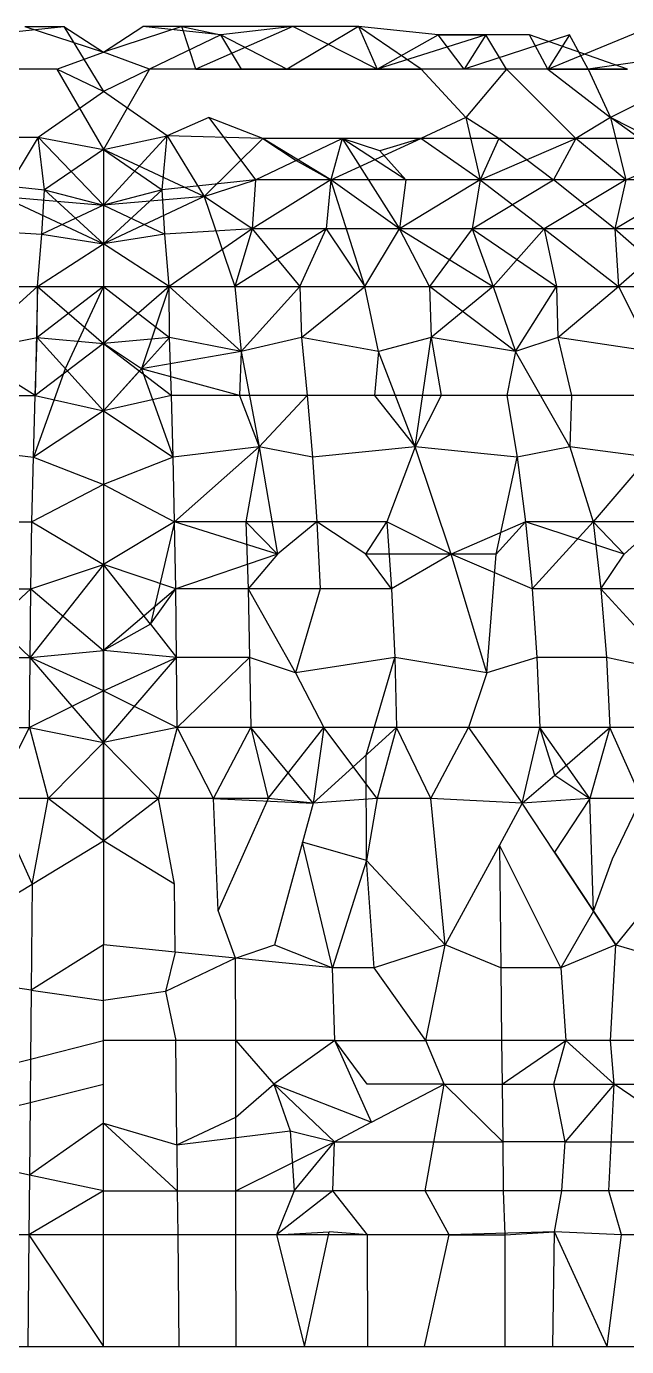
# Model space of a CAD drawing. Header units: inches. Extents: x 12 to 4610, y 7 to 3258.
# Drawn here: x 757.698 to 758.097, y 1694.393 to 1695.269 of the extents above; entities that cross this region are included whole.
import ezdxf

# ---------------------------------------------------------------- set-up
doc = ezdxf.new("R2010")
doc.units = ezdxf.units.IN
doc.header["$MEASUREMENT"] = 0

msp = doc.modelspace()

# ---------------------------------------------------------------- linework, layer by layer
for p, q in [((757.67128, 1695.26345), (757.72316, 1695.26902)), ((757.69728, 1695.26902), (757.72316, 1695.26902)), ((757.69728, 1695.26902), (757.74935, 1695.252)), ((757.72316, 1695.26902), (757.74935, 1695.252)), ((757.72316, 1695.26902), (757.74935, 1695.22591)), ((757.80135, 1695.26902), (757.74935, 1695.252)), ((757.74935, 1695.252), (757.77547, 1695.26902)), ((757.80135, 1695.26902), (757.77547, 1695.26902)), ((757.82741, 1695.26345), (757.77547, 1695.26902)), ((757.80135, 1695.26902), (757.82741, 1695.26345)), ((757.87508, 1695.26902), (757.80135, 1695.26902)), ((757.81069, 1695.24065), (757.80135, 1695.26902)), ((757.87508, 1695.26902), (757.81069, 1695.24065)), ((757.87508, 1695.26902), (757.82741, 1695.26345)), ((757.9186, 1695.26902), (757.87142, 1695.24065)), ((757.93105, 1695.24065), (757.87508, 1695.26902)), ((757.9186, 1695.26902), (757.87508, 1695.26902)), ((757.96022, 1695.24065), (757.9186, 1695.26902)), ((757.9186, 1695.26902), (757.93105, 1695.24065)), ((757.97164, 1695.26345), (757.9186, 1695.26902)), ((757.82741, 1695.26345), (757.78005, 1695.24065)), ((757.82741, 1695.26345), (757.87142, 1695.24065)), ((757.84114, 1695.24065), (757.82741, 1695.26345)), ((757.93105, 1695.24065), (757.97164, 1695.26345)), ((758.00313, 1695.26345), (757.93105, 1695.24065)), ((757.97164, 1695.26345), (758.00313, 1695.26345)), ((758.03224, 1695.26345), (757.97164, 1695.26345)), ((757.98885, 1695.24065), (757.97164, 1695.26345)), ((758.05861, 1695.26345), (757.98885, 1695.24065)), ((758.00313, 1695.26345), (757.98885, 1695.24065)), ((758.01698, 1695.24065), (758.00313, 1695.26345)), ((758.09712, 1695.24065), (758.03224, 1695.26345)), ((758.04439, 1695.24065), (758.03224, 1695.26345)), ((758.04439, 1695.24065), (758.105, 1695.26555)), ((758.05861, 1695.26345), (758.04439, 1695.24065)), ((758.07112, 1695.24065), (758.05861, 1695.26345)), ((757.71858, 1695.24065), (757.74935, 1695.252)), ((757.78005, 1695.24065), (757.74935, 1695.252)), ((758.13881, 1695.25034), (758.07112, 1695.24065)), ((757.71858, 1695.24065), (757.65749, 1695.24065)), ((757.74935, 1695.22591), (757.71858, 1695.24065)), ((757.71858, 1695.24065), (757.74935, 1695.18738)), ((757.78005, 1695.24065), (757.74935, 1695.22591)), ((757.78005, 1695.24065), (757.74935, 1695.18738)), ((757.81069, 1695.24065), (757.78005, 1695.24065)), ((757.84114, 1695.24065), (757.78005, 1695.24065)), ((757.84114, 1695.24065), (757.81069, 1695.24065)), ((757.81069, 1695.24065), (757.87142, 1695.24065)), ((757.87142, 1695.24065), (757.84114, 1695.24065)), ((757.84114, 1695.24065), (757.90145, 1695.24065)), ((757.90145, 1695.24065), (757.87142, 1695.24065)), ((757.93105, 1695.24065), (757.87142, 1695.24065)), ((757.93105, 1695.24065), (757.90145, 1695.24065)), ((757.90145, 1695.24065), (757.96022, 1695.24065)), ((757.96022, 1695.24065), (757.93105, 1695.24065)), ((757.98885, 1695.24065), (757.96022, 1695.24065)), ((757.96022, 1695.24065), (757.98995, 1695.20858)), ((758.01698, 1695.24065), (757.98885, 1695.24065)), ((758.04439, 1695.24065), (757.98885, 1695.24065)), ((758.01698, 1695.24065), (757.98995, 1695.20858)), ((758.01698, 1695.24065), (758.06294, 1695.19459)), ((758.04439, 1695.24065), (758.01698, 1695.24065)), ((758.07112, 1695.24065), (758.01698, 1695.24065)), ((758.04439, 1695.24065), (758.08602, 1695.20858)), ((758.07112, 1695.24065), (758.04439, 1695.24065)), ((758.04439, 1695.24065), (758.09712, 1695.24065)), ((758.07112, 1695.24065), (758.08602, 1695.20858)), ((758.09712, 1695.24065), (758.07112, 1695.24065)), ((757.70613, 1695.19553), (757.74935, 1695.22591)), ((757.79164, 1695.19651), (757.74935, 1695.22591)), ((758.12203, 1695.22669), (758.08602, 1695.20858)), ((757.81935, 1695.20858), (757.79164, 1695.19651)), ((757.81935, 1695.20858), (757.85024, 1695.16723)), ((757.85524, 1695.19459), (757.81935, 1695.20858)), ((757.98995, 1695.20858), (757.9601, 1695.19459)), ((757.98995, 1695.20858), (757.99941, 1695.16723)), ((758.01186, 1695.19459), (757.98995, 1695.20858)), ((758.08602, 1695.20858), (758.06294, 1695.19459)), ((758.08602, 1695.20858), (758.09609, 1695.16723)), ((758.1133, 1695.19459), (758.08602, 1695.20858)), ((758.14321, 1695.16723), (758.08602, 1695.20858)), ((757.66298, 1695.19553), (757.70613, 1695.19553)), ((757.70613, 1695.19553), (757.68233, 1695.15607)), ((757.70613, 1695.19553), (757.74935, 1695.18738)), ((757.74935, 1695.15049), (757.70613, 1695.19553)), ((757.71034, 1695.16057), (757.70613, 1695.19553)), ((757.74935, 1695.18738), (757.79164, 1695.19651)), ((757.74935, 1695.15049), (757.79164, 1695.19651)), ((757.78835, 1695.16057), (757.79164, 1695.19651)), ((757.85524, 1695.19459), (757.79164, 1695.19651)), ((757.79164, 1695.19651), (757.8163, 1695.15607)), ((757.74935, 1695.18738), (757.71034, 1695.16057)), ((757.74935, 1695.18738), (757.74935, 1695.15049)), ((757.74935, 1695.18738), (757.78835, 1695.16057)), ((757.8163, 1695.15607), (757.74935, 1695.18738)), ((757.85524, 1695.19459), (757.8163, 1695.15607)), ((757.85024, 1695.16723), (757.90785, 1695.19459)), ((757.90785, 1695.19459), (757.85524, 1695.19459)), ((757.90035, 1695.16723), (757.85524, 1695.19459)), ((757.85524, 1695.19459), (757.87726, 1695.18006)), ((757.90035, 1695.16723), (757.9601, 1695.19459)), ((757.90785, 1695.19459), (757.90035, 1695.16723)), ((757.95015, 1695.16723), (757.90785, 1695.19459)), ((757.9601, 1695.19459), (757.90785, 1695.19459)), ((757.90785, 1695.19459), (757.94588, 1695.13477)), ((757.93294, 1695.18647), (757.90785, 1695.19459)), ((757.9601, 1695.19459), (757.93294, 1695.18647)), ((757.99941, 1695.16723), (757.9601, 1695.19459)), ((758.01186, 1695.19459), (757.9601, 1695.19459)), ((757.99941, 1695.16723), (758.06294, 1695.19459)), ((758.01186, 1695.19459), (757.99941, 1695.16723)), ((758.06294, 1695.19459), (758.01186, 1695.19459)), ((758.01186, 1695.19459), (758.04811, 1695.16723)), ((758.06294, 1695.19459), (758.04811, 1695.16723)), ((758.09609, 1695.16723), (758.06294, 1695.19459)), ((758.1133, 1695.19459), (758.06294, 1695.19459)), ((758.09609, 1695.16723), (758.1628, 1695.19459)), ((757.87726, 1695.18006), (757.90035, 1695.16723)), ((757.93294, 1695.18647), (757.95015, 1695.16723)), ((757.64845, 1695.16723), (757.71034, 1695.16057)), ((757.70851, 1695.13111), (757.71034, 1695.16057)), ((757.71034, 1695.16057), (757.74935, 1695.15049)), ((757.71034, 1695.16057), (757.74935, 1695.12464)), ((757.78835, 1695.16057), (757.74935, 1695.15049)), ((757.78835, 1695.16057), (757.74935, 1695.12464)), ((757.85024, 1695.16723), (757.78835, 1695.16057)), ((757.79012, 1695.13111), (757.78835, 1695.16057)), ((757.8163, 1695.15607), (757.85024, 1695.16723)), ((757.85024, 1695.16723), (757.8481, 1695.13477)), ((757.90035, 1695.16723), (757.8481, 1695.13477)), ((757.90035, 1695.16723), (757.85024, 1695.16723)), ((757.90035, 1695.16723), (757.89717, 1695.13477)), ((757.95015, 1695.16723), (757.90035, 1695.16723)), ((757.92299, 1695.0965), (757.90035, 1695.16723)), ((757.94588, 1695.13477), (757.90035, 1695.16723)), ((757.99941, 1695.16723), (757.94588, 1695.13477)), ((757.95015, 1695.16723), (757.94588, 1695.13477)), ((757.99941, 1695.16723), (757.95015, 1695.16723)), ((757.99416, 1695.13477), (758.04811, 1695.16723)), ((757.99941, 1695.16723), (757.99416, 1695.13477)), ((758.04811, 1695.16723), (757.99941, 1695.16723)), ((757.99941, 1695.16723), (758.04183, 1695.13477)), ((758.09609, 1695.16723), (758.04183, 1695.13477)), ((758.08876, 1695.13477), (758.04811, 1695.16723)), ((758.09609, 1695.16723), (758.04811, 1695.16723)), ((758.08876, 1695.13477), (758.14321, 1695.16723)), ((758.09609, 1695.16723), (758.08876, 1695.13477)), ((758.14321, 1695.16723), (758.09609, 1695.16723)), ((757.68233, 1695.15607), (757.74935, 1695.12464)), ((757.68233, 1695.15607), (757.74935, 1695.15049)), ((757.8163, 1695.15607), (757.74935, 1695.12464)), ((757.8163, 1695.15607), (757.74935, 1695.15049)), ((757.8163, 1695.15607), (757.8365, 1695.0965)), ((757.8481, 1695.13477), (757.8163, 1695.15607)), ((757.74935, 1695.15049), (757.70851, 1695.13111)), ((757.74935, 1695.15049), (757.74935, 1695.12464)), ((757.74935, 1695.15049), (757.79012, 1695.13111)), ((757.65053, 1695.13477), (757.70851, 1695.13111)), ((757.8481, 1695.13477), (757.79012, 1695.13111)), ((757.8481, 1695.13477), (757.79292, 1695.0965)), ((757.89717, 1695.13477), (757.8365, 1695.0965)), ((757.8481, 1695.13477), (757.8365, 1695.0965)), ((757.89717, 1695.13477), (757.8481, 1695.13477)), ((757.8481, 1695.13477), (757.87984, 1695.0965)), ((757.87984, 1695.0965), (757.89717, 1695.13477)), ((757.94588, 1695.13477), (757.89717, 1695.13477)), ((757.89717, 1695.13477), (757.92299, 1695.0965)), ((757.92299, 1695.0965), (757.94588, 1695.13477)), ((757.99416, 1695.13477), (757.94588, 1695.13477)), ((757.96578, 1695.0965), (757.94588, 1695.13477)), ((757.94588, 1695.13477), (758.00813, 1695.0965)), ((757.99416, 1695.13477), (757.96578, 1695.0965)), ((758.04183, 1695.13477), (757.99416, 1695.13477)), ((757.99416, 1695.13477), (758.05, 1695.0965)), ((757.99416, 1695.13477), (758.00813, 1695.0965)), ((758.04183, 1695.13477), (758.00813, 1695.0965)), ((758.08876, 1695.13477), (758.04183, 1695.13477)), ((758.04183, 1695.13477), (758.09133, 1695.0965)), ((758.04183, 1695.13477), (758.05, 1695.0965)), ((758.1349, 1695.13477), (758.08876, 1695.13477)), ((758.08876, 1695.13477), (758.09133, 1695.0965)), ((758.08876, 1695.13477), (758.13197, 1695.0965)), ((758.1349, 1695.13477), (758.09133, 1695.0965)), ((757.70571, 1695.0965), (757.70851, 1695.13111)), ((757.70851, 1695.13111), (757.74935, 1695.12464)), ((757.79012, 1695.13111), (757.74935, 1695.12464)), ((757.79292, 1695.0965), (757.79012, 1695.13111)), ((757.70571, 1695.0965), (757.74935, 1695.12464)), ((757.79292, 1695.0965), (757.74935, 1695.12464)), ((757.74935, 1695.12464), (757.74935, 1695.0965)), ((757.65785, 1695.05324), (757.70571, 1695.0965)), ((757.66219, 1695.0965), (757.70571, 1695.0965)), ((757.70571, 1695.0965), (757.70406, 1695.02408)), ((757.7054, 1695.06257), (757.70571, 1695.0965)), ((757.74935, 1695.0965), (757.7054, 1695.06257)), ((757.70571, 1695.0965), (757.74935, 1695.0965)), ((757.70571, 1695.0965), (757.74935, 1695.05861)), ((757.74935, 1695.0965), (757.72409, 1695.04188)), ((757.74935, 1695.0965), (757.79292, 1695.0965)), ((757.74935, 1695.0965), (757.74935, 1695.05861)), ((757.79292, 1695.0965), (757.74935, 1695.05861)), ((757.74935, 1695.0965), (757.79329, 1695.06257)), ((757.79292, 1695.0965), (757.7746, 1695.04187)), ((757.79292, 1695.0965), (757.8365, 1695.0965)), ((757.79329, 1695.06257), (757.79292, 1695.0965)), ((757.84078, 1695.05324), (757.79292, 1695.0965)), ((757.8365, 1695.0965), (757.87984, 1695.0965)), ((757.8365, 1695.0965), (757.84078, 1695.05324)), ((757.87984, 1695.0965), (757.84078, 1695.05324)), ((757.87984, 1695.0965), (757.92299, 1695.0965)), ((757.87984, 1695.0965), (757.88075, 1695.06257)), ((757.88075, 1695.06257), (757.92299, 1695.0965)), ((757.92299, 1695.0965), (757.96578, 1695.0965)), ((757.93202, 1695.05324), (757.92299, 1695.0965)), ((757.96578, 1695.0965), (758.00813, 1695.0965)), ((758.02284, 1695.05324), (757.96578, 1695.0965)), ((757.96578, 1695.0965), (757.96694, 1695.06257)), ((758.00813, 1695.0965), (757.96694, 1695.06257)), ((758.00813, 1695.0965), (758.05, 1695.0965)), ((758.00813, 1695.0965), (758.02284, 1695.05324)), ((758.02284, 1695.05324), (758.05, 1695.0965)), ((758.05, 1695.0965), (758.09133, 1695.0965)), ((758.05, 1695.0965), (758.05104, 1695.06257)), ((758.05104, 1695.06257), (758.09133, 1695.0965)), ((758.09133, 1695.0965), (758.13197, 1695.0965)), ((758.09133, 1695.0965), (758.11299, 1695.05324)), ((757.65785, 1695.05324), (757.7054, 1695.06257)), ((757.70406, 1695.02408), (757.7054, 1695.06257)), ((757.74935, 1695.05861), (757.70406, 1695.02408)), ((757.7054, 1695.06257), (757.74935, 1695.05861)), ((757.7054, 1695.06257), (757.74935, 1695.01391)), ((757.79329, 1695.06257), (757.74935, 1695.05861)), ((757.79329, 1695.06257), (757.74935, 1695.01391)), ((757.74935, 1695.05861), (757.74935, 1695.01391)), ((757.74935, 1695.05861), (757.79457, 1695.02408)), ((757.7746, 1695.04187), (757.74935, 1695.05861)), ((757.84078, 1695.05324), (757.79329, 1695.06257)), ((757.79457, 1695.02408), (757.79329, 1695.06257)), ((757.88075, 1695.06257), (757.84078, 1695.05324)), ((757.88075, 1695.06257), (757.88466, 1695.02408)), ((757.93202, 1695.05324), (757.88075, 1695.06257)), ((757.96694, 1695.06257), (757.93202, 1695.05324)), ((757.95619, 1694.98998), (757.96694, 1695.06257)), ((757.96694, 1695.06257), (757.97347, 1695.02408)), ((758.02284, 1695.05324), (757.96694, 1695.06257)), ((758.05104, 1695.06257), (758.02284, 1695.05324)), ((758.05104, 1695.06257), (758.06014, 1695.02408)), ((758.11299, 1695.05324), (758.05104, 1695.06257)), ((757.70406, 1695.02408), (757.65785, 1695.05324)), ((757.84078, 1695.05324), (757.7746, 1695.04187)), ((757.84078, 1695.05324), (757.83974, 1695.02408)), ((757.84078, 1695.05324), (757.85286, 1694.98998)), ((757.93202, 1695.05324), (757.92928, 1695.02408)), ((757.95619, 1694.98998), (757.93202, 1695.05324)), ((758.02284, 1695.05324), (758.01711, 1695.02408)), ((758.05904, 1694.98998), (758.02284, 1695.05324)), ((757.72409, 1695.04188), (757.7029, 1694.98324)), ((757.74935, 1695.01391), (757.7746, 1695.04187)), ((757.83974, 1695.02408), (757.7746, 1695.04187)), ((757.7746, 1695.04187), (757.79573, 1694.98324)), ((757.65889, 1695.02408), (757.70406, 1695.02408)), ((757.7029, 1694.98324), (757.70406, 1695.02408)), ((757.70406, 1695.02408), (757.74935, 1695.01391)), ((757.79457, 1695.02408), (757.74935, 1695.01391)), ((757.83974, 1695.02408), (757.79457, 1695.02408)), ((757.79573, 1694.98324), (757.79457, 1695.02408)), ((757.83974, 1695.02408), (757.85286, 1694.98998)), ((757.88466, 1695.02408), (757.83974, 1695.02408)), ((757.85286, 1694.98998), (757.88466, 1695.02408)), ((757.88466, 1695.02408), (757.88808, 1694.98324)), ((757.92928, 1695.02408), (757.88466, 1695.02408)), ((757.92928, 1695.02408), (757.95619, 1694.98998)), ((757.97347, 1695.02408), (757.92928, 1695.02408)), ((757.97347, 1695.02408), (757.95619, 1694.98998)), ((758.01711, 1695.02408), (757.97347, 1695.02408)), ((758.01711, 1695.02408), (758.02388, 1694.98324)), ((758.06014, 1695.02408), (758.01711, 1695.02408)), ((758.06014, 1695.02408), (758.05904, 1694.98998)), ((758.10237, 1695.02408), (758.06014, 1695.02408)), ((757.74935, 1695.01391), (757.7029, 1694.98324)), ((757.74935, 1695.01391), (757.74935, 1694.96505)), ((757.74935, 1695.01391), (757.79573, 1694.98324)), ((757.64577, 1694.98998), (757.7029, 1694.98324)), ((757.85286, 1694.98998), (757.79573, 1694.98324)), ((757.85286, 1694.98998), (757.79665, 1694.94039)), ((757.85286, 1694.98998), (757.84389, 1694.94039)), ((757.85286, 1694.98998), (757.86489, 1694.9189)), ((757.88808, 1694.98324), (757.85286, 1694.98998)), ((757.95619, 1694.98998), (757.88808, 1694.98324)), ((757.95619, 1694.98998), (757.93758, 1694.94039)), ((757.98018, 1694.9189), (757.95619, 1694.98998)), ((758.02388, 1694.98324), (757.95619, 1694.98998)), ((758.05904, 1694.98998), (758.02388, 1694.98324)), ((758.05904, 1694.98998), (758.07442, 1694.94039)), ((758.11122, 1694.98324), (758.05904, 1694.98998)), ((757.70198, 1694.94039), (757.7029, 1694.98324)), ((757.7029, 1694.98324), (757.74935, 1694.96505)), ((757.79573, 1694.98324), (757.74935, 1694.96505)), ((757.79665, 1694.94039), (757.79573, 1694.98324)), ((757.88808, 1694.98324), (757.89095, 1694.94039)), ((758.01009, 1694.9189), (758.02388, 1694.98324)), ((758.02388, 1694.98324), (758.02944, 1694.94039)), ((758.11122, 1694.98324), (758.07442, 1694.94039)), ((757.74935, 1694.96505), (757.70198, 1694.94039)), ((757.74935, 1694.96505), (757.74935, 1694.91207)), ((757.74935, 1694.96505), (757.79665, 1694.94039)), ((757.65474, 1694.94039), (757.70198, 1694.94039)), ((757.70125, 1694.89593), (757.70198, 1694.94039)), ((757.70198, 1694.94039), (757.74935, 1694.91207)), ((757.79665, 1694.94039), (757.74935, 1694.91207)), ((757.79665, 1694.94039), (757.7806, 1694.87228)), ((757.84389, 1694.94039), (757.79665, 1694.94039)), ((757.79744, 1694.89593), (757.79665, 1694.94039)), ((757.86489, 1694.9189), (757.79665, 1694.94039)), ((757.84389, 1694.94039), (757.84541, 1694.89593)), ((757.89095, 1694.94039), (757.84389, 1694.94039)), ((757.86489, 1694.9189), (757.84389, 1694.94039)), ((757.89095, 1694.94039), (757.86489, 1694.9189)), ((757.89095, 1694.94039), (757.89314, 1694.89593)), ((757.93758, 1694.94039), (757.89095, 1694.94039)), ((757.92348, 1694.9189), (757.89095, 1694.94039)), ((757.92348, 1694.9189), (757.93758, 1694.94039)), ((757.93758, 1694.94039), (757.94057, 1694.89593)), ((757.98018, 1694.9189), (757.93758, 1694.94039)), ((758.02944, 1694.94039), (757.98018, 1694.9189)), ((758.02944, 1694.94039), (758.01009, 1694.9189)), ((758.02944, 1694.94039), (758.03389, 1694.89593)), ((758.07442, 1694.94039), (758.02944, 1694.94039)), ((758.09493, 1694.9189), (758.02944, 1694.94039)), ((758.03389, 1694.89593), (758.07442, 1694.94039)), ((758.07442, 1694.94039), (758.07955, 1694.89593)), ((758.11861, 1694.94039), (758.07442, 1694.94039)), ((758.09493, 1694.9189), (758.07442, 1694.94039)), ((758.11861, 1694.94039), (758.09493, 1694.9189)), ((757.86489, 1694.9189), (757.79744, 1694.89593)), ((757.86489, 1694.9189), (757.84541, 1694.89593)), ((757.98018, 1694.9189), (757.92348, 1694.9189)), ((757.94057, 1694.89593), (757.92348, 1694.9189)), ((757.98018, 1694.9189), (757.94057, 1694.89593)), ((758.00392, 1694.84009), (757.98018, 1694.9189)), ((758.03389, 1694.89593), (757.98018, 1694.9189)), ((758.01009, 1694.9189), (757.98018, 1694.9189)), ((758.00392, 1694.84009), (758.01009, 1694.9189)), ((758.07955, 1694.89593), (758.09493, 1694.9189)), ((757.74935, 1694.91207), (757.7007, 1694.85023)), ((757.70125, 1694.89593), (757.74935, 1694.91207)), ((757.74935, 1694.91207), (757.74935, 1694.85499)), ((757.79744, 1694.89593), (757.74935, 1694.91207)), ((757.7806, 1694.87228), (757.74935, 1694.91207)), ((757.65218, 1694.85023), (757.70125, 1694.89593)), ((757.65322, 1694.89593), (757.70125, 1694.89593)), ((757.7007, 1694.85023), (757.65322, 1694.89593)), ((757.7007, 1694.85023), (757.70125, 1694.89593)), ((757.70125, 1694.89593), (757.74935, 1694.85499)), ((757.79744, 1694.89593), (757.74935, 1694.85499)), ((757.7806, 1694.87228), (757.79744, 1694.89593)), ((757.84541, 1694.89593), (757.79744, 1694.89593)), ((757.79793, 1694.85023), (757.79744, 1694.89593)), ((757.84541, 1694.89593), (757.84645, 1694.85023)), ((757.89314, 1694.89593), (757.84541, 1694.89593)), ((757.84541, 1694.89593), (757.87679, 1694.84009)), ((757.89314, 1694.89593), (757.87679, 1694.84009)), ((757.94057, 1694.89593), (757.89314, 1694.89593)), ((757.94057, 1694.89593), (757.9427, 1694.85023)), ((758.03389, 1694.89593), (758.03707, 1694.85023)), ((758.07955, 1694.89593), (758.03389, 1694.89593)), ((758.07955, 1694.89593), (758.08327, 1694.85023)), ((758.12447, 1694.89593), (758.07955, 1694.89593)), ((758.13045, 1694.84009), (758.07955, 1694.89593)), ((757.7806, 1694.87228), (757.74935, 1694.85499)), ((757.7806, 1694.87228), (757.79793, 1694.85023)), ((757.7007, 1694.85023), (757.74935, 1694.85499)), ((757.74935, 1694.85499), (757.74935, 1694.79386)), ((757.79793, 1694.85023), (757.74935, 1694.85499)), ((757.74935, 1694.82816), (757.74935, 1694.85499)), ((757.65218, 1694.85023), (757.7007, 1694.85023)), ((757.70033, 1694.80372), (757.7007, 1694.85023)), ((757.74935, 1694.79386), (757.7007, 1694.85023)), ((757.74935, 1694.82816), (757.7007, 1694.85023)), ((757.74935, 1694.79386), (757.79793, 1694.85023)), ((757.74935, 1694.82816), (757.79793, 1694.85023)), ((757.84645, 1694.85023), (757.79793, 1694.85023)), ((757.7983, 1694.80372), (757.79793, 1694.85023)), ((757.7983, 1694.80372), (757.84645, 1694.85023)), ((757.84645, 1694.85023), (757.84712, 1694.80372)), ((757.87679, 1694.84009), (757.84645, 1694.85023)), ((757.9427, 1694.85023), (757.87679, 1694.84009)), ((757.92385, 1694.78553), (757.9427, 1694.85023)), ((757.9427, 1694.85023), (757.94399, 1694.80372)), ((758.00392, 1694.84009), (757.9427, 1694.85023)), ((758.03707, 1694.85023), (758.00392, 1694.84009)), ((758.03707, 1694.85023), (758.03896, 1694.80372)), ((758.08327, 1694.85023), (758.03707, 1694.85023)), ((758.08327, 1694.85023), (758.08547, 1694.80372)), ((758.13045, 1694.84009), (758.08327, 1694.85023)), ((757.87679, 1694.84009), (757.89571, 1694.80372)), ((758.00392, 1694.84009), (757.99178, 1694.80372)), ((757.74935, 1694.82816), (757.70033, 1694.80372)), ((757.74935, 1694.79386), (757.74935, 1694.82816)), ((757.74935, 1694.82816), (757.7983, 1694.80372)), ((757.65151, 1694.80372), (757.70033, 1694.80372)), ((757.67635, 1694.75678), (757.70033, 1694.80372)), ((757.70033, 1694.80372), (757.74935, 1694.79386)), ((757.70033, 1694.80372), (757.71279, 1694.75678)), ((757.7983, 1694.80372), (757.74935, 1694.79386)), ((757.7983, 1694.80372), (757.78584, 1694.75678)), ((757.84712, 1694.80372), (757.7983, 1694.80372)), ((757.82234, 1694.75678), (757.7983, 1694.80372)), ((757.82234, 1694.75678), (757.84712, 1694.80372)), ((757.89571, 1694.80372), (757.84712, 1694.80372)), ((757.84712, 1694.80372), (757.85872, 1694.75678)), ((757.88851, 1694.75361), (757.84712, 1694.80372)), ((757.85872, 1694.75678), (757.89571, 1694.80372)), ((757.89571, 1694.80372), (757.88851, 1694.75361)), ((757.88851, 1694.75361), (757.94399, 1694.80372)), ((757.94399, 1694.80372), (757.89571, 1694.80372)), ((757.93099, 1694.75678), (757.89571, 1694.80372)), ((757.94399, 1694.80372), (757.93099, 1694.75678)), ((757.99178, 1694.80372), (757.94399, 1694.80372)), ((757.96675, 1694.75678), (757.94399, 1694.80372)), ((757.96675, 1694.75678), (757.99178, 1694.80372)), ((758.03896, 1694.80372), (757.99178, 1694.80372)), ((757.99178, 1694.80372), (758.02736, 1694.75361)), ((758.02736, 1694.75361), (758.03896, 1694.80372)), ((758.08547, 1694.80372), (758.03896, 1694.80372)), ((758.07222, 1694.75678), (758.03896, 1694.80372)), ((758.04891, 1694.77219), (758.03896, 1694.80372)), ((758.04891, 1694.77219), (758.08547, 1694.80372)), ((758.08547, 1694.80372), (758.07222, 1694.75678)), ((758.13118, 1694.80372), (758.08547, 1694.80372)), ((758.10652, 1694.75678), (758.08547, 1694.80372)), ((757.74935, 1694.79386), (757.71279, 1694.75678)), ((757.74935, 1694.79386), (757.74935, 1694.72869)), ((757.74935, 1694.75678), (757.74935, 1694.79386)), ((757.74935, 1694.79386), (757.78584, 1694.75678)), ((757.92404, 1694.71552), (757.92385, 1694.78553)), ((758.02736, 1694.75361), (758.04891, 1694.77219)), ((758.04891, 1694.77219), (758.07222, 1694.75678)), ((757.71279, 1694.75678), (757.67635, 1694.75678)), ((757.67635, 1694.75678), (757.70208, 1694.69991)), ((757.70208, 1694.69991), (757.71279, 1694.75678)), ((757.74935, 1694.75678), (757.71279, 1694.75678)), ((757.74935, 1694.72869), (757.71279, 1694.75678)), ((757.78584, 1694.75678), (757.74935, 1694.75678)), ((757.74935, 1694.72869), (757.78584, 1694.75678)), ((757.74935, 1694.72869), (757.74935, 1694.75678)), ((757.82234, 1694.75678), (757.78584, 1694.75678)), ((757.79655, 1694.69994), (757.78584, 1694.75678)), ((757.85872, 1694.75678), (757.82234, 1694.75678)), ((757.82234, 1694.75678), (757.88851, 1694.75361)), ((757.82544, 1694.68233), (757.82234, 1694.75678)), ((757.85872, 1694.75678), (757.82544, 1694.68233)), ((757.88851, 1694.75361), (757.85872, 1694.75678)), ((757.88851, 1694.75361), (757.88144, 1694.72767)), ((757.93099, 1694.75678), (757.88851, 1694.75361)), ((757.93099, 1694.75678), (757.92404, 1694.71552)), ((757.96675, 1694.75678), (757.93099, 1694.75678)), ((758.02736, 1694.75361), (757.96675, 1694.75678)), ((757.97627, 1694.65954), (757.96675, 1694.75678)), ((758.02736, 1694.75361), (758.01222, 1694.72573)), ((758.07222, 1694.75678), (758.02736, 1694.75361)), ((758.04874, 1694.72118), (758.02736, 1694.75361)), ((758.07222, 1694.75678), (758.04874, 1694.72118)), ((758.10652, 1694.75678), (758.07222, 1694.75678)), ((758.0746, 1694.68194), (758.07222, 1694.75678)), ((758.08726, 1694.71659), (758.10652, 1694.75678)), ((757.70208, 1694.69991), (757.74935, 1694.72869)), ((757.74935, 1694.72869), (757.74935, 1694.65954)), ((757.79655, 1694.69994), (757.74935, 1694.72869)), ((757.88144, 1694.72767), (757.86287, 1694.65954)), ((757.92404, 1694.71552), (757.88144, 1694.72767)), ((757.90138, 1694.64443), (757.88144, 1694.72767)), ((758.01222, 1694.72573), (757.97627, 1694.65954)), ((758.05306, 1694.64443), (758.01222, 1694.72573)), ((758.01222, 1694.72573), (758.01312, 1694.64443)), ((757.92404, 1694.71552), (757.90138, 1694.64443)), ((757.97627, 1694.65954), (757.92404, 1694.71552)), ((757.92912, 1694.64443), (757.92404, 1694.71552)), ((758.08937, 1694.65954), (758.04874, 1694.72118)), ((758.04874, 1694.72118), (758.0746, 1694.68194)), ((758.0746, 1694.68194), (758.08726, 1694.71659)), ((757.66159, 1694.67526), (757.70208, 1694.69991)), ((757.70208, 1694.69991), (757.70144, 1694.62955)), ((757.79696, 1694.65481), (757.79655, 1694.69994)), ((758.11945, 1694.69669), (758.08937, 1694.65954)), ((757.83713, 1694.65081), (757.82544, 1694.68233)), ((758.0746, 1694.68194), (758.05306, 1694.64443)), ((758.0746, 1694.68194), (758.08937, 1694.65954)), ((757.74935, 1694.65954), (757.70144, 1694.62955)), ((757.79696, 1694.65481), (757.74935, 1694.65954)), ((757.74935, 1694.6227), (757.74935, 1694.65954)), ((757.79696, 1694.65481), (757.79061, 1694.6286)), ((757.83713, 1694.65081), (757.79696, 1694.65481)), ((757.83713, 1694.65081), (757.86287, 1694.65954)), ((757.86287, 1694.65954), (757.90138, 1694.64443)), ((757.97627, 1694.65954), (757.92912, 1694.64443)), ((757.96336, 1694.5962), (757.97627, 1694.65954)), ((758.01312, 1694.64443), (757.97627, 1694.65954)), ((758.08937, 1694.65954), (758.05306, 1694.64443)), ((758.08597, 1694.5962), (758.08937, 1694.65954)), ((758.08937, 1694.65954), (758.1421, 1694.64443)), ((757.83713, 1694.65081), (757.79061, 1694.6286)), ((757.90138, 1694.64443), (757.83713, 1694.65081)), ((757.8372, 1694.5962), (757.83713, 1694.65081)), ((757.90291, 1694.5962), (757.90138, 1694.64443)), ((757.92912, 1694.64443), (757.90138, 1694.64443)), ((757.96336, 1694.5962), (757.92912, 1694.64443)), ((758.05306, 1694.64443), (758.01312, 1694.64443)), ((758.01312, 1694.64443), (758.01365, 1694.5962)), ((758.05306, 1694.64443), (758.05617, 1694.5962)), ((757.70144, 1694.62955), (757.66154, 1694.63525)), ((757.70144, 1694.62955), (757.70102, 1694.58383)), ((757.70144, 1694.62955), (757.74935, 1694.6227)), ((757.79061, 1694.6286), (757.74935, 1694.6227)), ((757.79061, 1694.6286), (757.7975, 1694.5962)), ((757.74935, 1694.5962), (757.74935, 1694.6227)), ((757.74935, 1694.56722), (757.74935, 1694.6227)), ((757.70102, 1694.58383), (757.74935, 1694.5962)), ((757.74935, 1694.56722), (757.74935, 1694.5962)), ((757.7975, 1694.5962), (757.74935, 1694.5962)), ((757.8372, 1694.5962), (757.7975, 1694.5962)), ((757.79813, 1694.52697), (757.7975, 1694.5962)), ((757.90291, 1694.5962), (757.8372, 1694.5962)), ((757.8372, 1694.5962), (757.8625, 1694.56722)), ((757.83727, 1694.54529), (757.8372, 1694.5962)), ((757.90291, 1694.5962), (757.8625, 1694.56722)), ((757.92445, 1694.56722), (757.90291, 1694.5962)), ((757.92741, 1694.5419), (757.90291, 1694.5962)), ((757.90291, 1694.5962), (757.96336, 1694.5962)), ((758.01365, 1694.5962), (757.96336, 1694.5962)), ((757.97554, 1694.56722), (757.96336, 1694.5962)), ((758.05617, 1694.5962), (758.01365, 1694.5962)), ((758.01365, 1694.5962), (758.01397, 1694.56722)), ((758.01397, 1694.56722), (758.05617, 1694.5962)), ((758.04822, 1694.56722), (758.05617, 1694.5962)), ((758.05617, 1694.5962), (758.08827, 1694.56722)), ((758.08597, 1694.5962), (758.05617, 1694.5962)), ((758.14318, 1694.5962), (758.08597, 1694.5962)), ((758.08827, 1694.56722), (758.08597, 1694.5962)), ((757.66145, 1694.5737), (757.70102, 1694.58383)), ((757.70102, 1694.58383), (757.70076, 1694.55511)), ((757.70076, 1694.55511), (757.74935, 1694.56722)), ((757.74935, 1694.54133), (757.74935, 1694.56722)), ((757.74935, 1694.4965), (757.74935, 1694.56722)), ((757.83727, 1694.54529), (757.8625, 1694.56722)), ((757.8625, 1694.56722), (757.90279, 1694.52895)), ((757.8625, 1694.56722), (757.92741, 1694.5419)), ((757.8625, 1694.56722), (757.87337, 1694.53629)), ((757.97554, 1694.56722), (757.92445, 1694.56722)), ((757.92741, 1694.5419), (757.97554, 1694.56722)), ((757.96287, 1694.4965), (757.97554, 1694.56722)), ((758.01439, 1694.52895), (757.97554, 1694.56722)), ((757.97554, 1694.56722), (758.01397, 1694.56722)), ((758.01397, 1694.56722), (758.08827, 1694.56722)), ((758.01397, 1694.56722), (758.01439, 1694.52895)), ((758.05586, 1694.52895), (758.04822, 1694.56722)), ((758.08827, 1694.56722), (758.05586, 1694.52895)), ((758.0849, 1694.4965), (758.08827, 1694.56722)), ((758.08827, 1694.56722), (758.15372, 1694.56722)), ((758.14468, 1694.52895), (758.08827, 1694.56722)), ((757.66141, 1694.5453), (757.70076, 1694.55511)), ((757.70076, 1694.55511), (757.70032, 1694.50686)), ((757.74935, 1694.54133), (757.70032, 1694.50686)), ((757.74935, 1694.54133), (757.79813, 1694.52697)), ((757.79841, 1694.4965), (757.74935, 1694.54133)), ((757.79813, 1694.52697), (757.83727, 1694.54529)), ((757.83734, 1694.4965), (757.83727, 1694.54529)), ((757.92741, 1694.5419), (757.90279, 1694.52895)), ((757.79813, 1694.52697), (757.87337, 1694.53629)), ((757.87337, 1694.53629), (757.90279, 1694.52895)), ((757.87337, 1694.53629), (757.87602, 1694.4965)), ((757.79813, 1694.52697), (757.79841, 1694.4965)), ((757.83734, 1694.4965), (757.90279, 1694.52895)), ((757.87602, 1694.4965), (757.90279, 1694.52895)), ((757.90169, 1694.4965), (757.90279, 1694.52895)), ((757.90279, 1694.52895), (758.01439, 1694.52895)), ((758.05586, 1694.52895), (758.01439, 1694.52895)), ((758.01439, 1694.52895), (758.01475, 1694.4965)), ((758.05373, 1694.4965), (758.05586, 1694.52895)), ((758.05586, 1694.52895), (758.14468, 1694.52895)), ((757.70032, 1694.50686), (757.66137, 1694.5151)), ((757.70032, 1694.50686), (757.69995, 1694.46721)), ((757.74935, 1694.4965), (757.70032, 1694.50686)), ((757.74935, 1694.4965), (757.69995, 1694.46721)), ((757.74935, 1694.4965), (757.79841, 1694.4965)), ((757.74935, 1694.46721), (757.74935, 1694.4965)), ((757.79841, 1694.4965), (757.83734, 1694.4965)), ((757.79841, 1694.4965), (757.79868, 1694.46721)), ((757.83734, 1694.4965), (757.90169, 1694.4965)), ((757.83738, 1694.46721), (757.83734, 1694.4965)), ((757.90169, 1694.4965), (757.86415, 1694.46721)), ((757.87602, 1694.4965), (757.86415, 1694.46721)), ((757.96287, 1694.4965), (757.90169, 1694.4965)), ((757.92473, 1694.46721), (757.90169, 1694.4965)), ((758.01475, 1694.4965), (757.96287, 1694.4965)), ((757.97884, 1694.46721), (757.96287, 1694.4965)), ((758.05373, 1694.4965), (758.01475, 1694.4965)), ((758.01475, 1694.4965), (758.01589, 1694.46721)), ((758.04872, 1694.46914), (758.05373, 1694.4965)), ((758.0849, 1694.4965), (758.05373, 1694.4965)), ((758.09322, 1694.46721), (758.0849, 1694.4965)), ((758.14541, 1694.4965), (758.0849, 1694.4965)), ((757.86415, 1694.46721), (757.89919, 1694.46914)), ((757.88289, 1694.39308), (757.89919, 1694.46914)), ((757.92473, 1694.46721), (757.89919, 1694.46914)), ((758.04872, 1694.46914), (757.97884, 1694.46721)), ((758.01589, 1694.46721), (758.04872, 1694.46914)), ((758.04763, 1694.3931), (758.04872, 1694.46914)), ((758.09322, 1694.46721), (758.04872, 1694.46914)), ((758.08379, 1694.3931), (758.04872, 1694.46914)), ((757.69995, 1694.46721), (757.6613, 1694.46721)), ((757.69995, 1694.46721), (757.69928, 1694.39305)), ((757.74935, 1694.46721), (757.69995, 1694.46721)), ((757.69995, 1694.46721), (757.74935, 1694.39306)), ((757.74935, 1694.39306), (757.74935, 1694.46721)), ((757.79868, 1694.46721), (757.74935, 1694.46721)), ((757.79868, 1694.46721), (757.79935, 1694.39306)), ((757.83738, 1694.46721), (757.79868, 1694.46721)), ((757.86415, 1694.46721), (757.83738, 1694.46721)), ((757.83749, 1694.39307), (757.83738, 1694.46721)), ((757.92473, 1694.46721), (757.86415, 1694.46721)), ((757.86415, 1694.46721), (757.88289, 1694.39308)), ((757.97884, 1694.46721), (757.92473, 1694.46721)), ((757.92494, 1694.39308), (757.92473, 1694.46721)), ((757.96237, 1694.39309), (757.97884, 1694.46721)), ((757.97884, 1694.46721), (758.01589, 1694.46721)), ((758.01589, 1694.46721), (758.01589, 1694.39309)), ((758.08379, 1694.3931), (758.09322, 1694.46721)), ((758.14772, 1694.46721), (758.09322, 1694.46721)), ((757.6612, 1694.39304), (757.69928, 1694.39305)), ((757.69928, 1694.39305), (757.74935, 1694.39306)), ((757.74935, 1694.39306), (757.79935, 1694.39306)), ((757.79935, 1694.39306), (757.83749, 1694.39307)), ((757.83749, 1694.39307), (757.88289, 1694.39308)), ((757.88289, 1694.39308), (757.92494, 1694.39308)), ((757.92494, 1694.39308), (757.96237, 1694.39309)), ((757.96237, 1694.39309), (758.01589, 1694.39309)), ((758.01589, 1694.39309), (758.04763, 1694.3931)), ((758.04763, 1694.3931), (758.08379, 1694.3931)), ((758.08379, 1694.3931), (758.14772, 1694.39311))]:
    msp.add_line(p, q)

doc.saveas('drawing.dxf')
